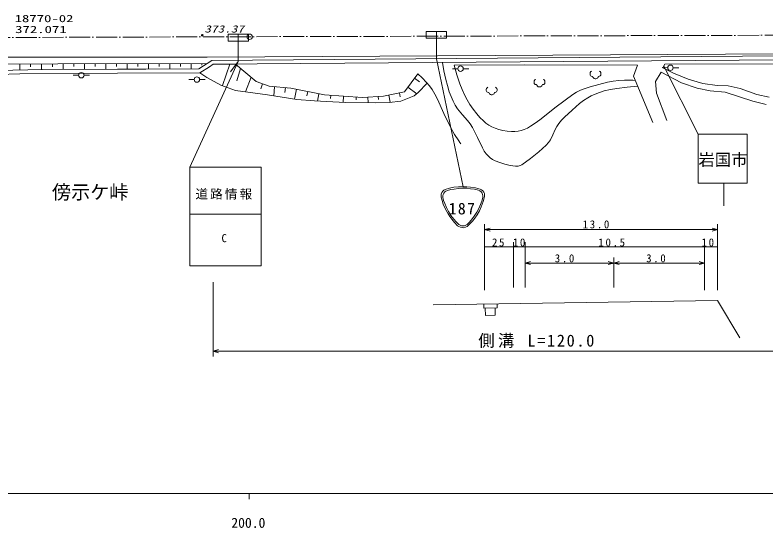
# Model space of a CAD drawing. Units: millimetres, scale not verified. Extents: x 7785 to 680000, y 20000 to 380000.
# Drawn here: x 225092 to 362664, y 198715 to 292628 of the extents above; entities that cross this region are included whole.
import ezdxf
from ezdxf.enums import TextEntityAlignment as Align

# ---------------------------------------------------------------- set-up
doc = ezdxf.new("R2010")
doc.units = ezdxf.units.MM
doc.header["$LTSCALE"] = 1000
doc.linetypes.add('USER3', pattern=[4.9, 3.855738, -0.481967, 0.080328, -0.481967])
doc.layers.add('S-SUV', color=7, linetype='Continuous', lineweight=13)
doc.styles.add('ＭＳ ゴシック', font='')
doc.styles.get('ＭＳ ゴシック').set_extended_font_data('MS Gothic')

# ---------------------------------------------------------------- blocks, each defined once
blk = doc.blocks.new('BUHIN2')
at = {"color": 7, "linetype": 'Continuous', "lineweight": 13}
blk.add_line((-4263, 2612), (-11, 7), dxfattribs=at)
blk.add_lwpolyline([(-5243, 1014), (-3284, 4211), (-2218, 3558), (-4177, 361)], close=True, dxfattribs=at)
blk = doc.blocks.new('BUHIN3')
at = {"color": 7, "linetype": 'Continuous', "lineweight": 13}
for centre, radius in [((0, 0), 150), ((0, 0), 131), ((0, 0), 112), ((0, 0), 93.8), ((0, 0), 75), ((0, 0), 56.2), ((1, 0), 37.5), ((0, 0), 18.8)]:
    blk.add_circle(centre, radius, dxfattribs=at)

msp = doc.modelspace()

# ---------------------------------------------------------------- linework, layer by layer
at = {"layer": 'S-SUV', "linetype": 'USER3'}
msp.add_line((68432, 288080), (384307, 288984), dxfattribs=at)
at = {"layer": 'S-SUV'}
for p, q in [((67959, 285043), (260269, 284918)), ((260269, 284918), (384929, 285614)), ((261145, 284314), (384940, 285301)), ((214936, 283586), (232953, 283664)), ((225946, 283634), (225951, 282570)), ((227948, 283642), (227951, 283132)), ((229950, 283651), (229955, 282674)), ((231952, 283660), (231954, 283170)), ((232953, 283664), (260299, 283736)), ((233930, 283667), (233932, 282684)), ((235883, 283672), (235884, 283180)), ((237836, 283677), (237839, 282691)), ((239790, 283682), (239791, 283188)), ((241743, 283687), (241745, 282698)), ((243696, 283693), (243697, 283197)), ((245649, 283698), (245652, 282705)), ((247603, 283703), (247604, 283206)), ((249556, 283708), (249558, 282713)), ((251509, 283713), (251510, 283217)), ((253462, 283718), (253465, 282729)), ((255415, 283724), (255417, 283231)), ((257100, 264778), (265992, 284111)), ((257369, 283729), (257371, 282746)), ((260299, 283736), (258771, 282751)), ((258771, 282751), (260299, 283736)), ((259322, 283734), (259323, 283421)), ((260299, 283736), (261145, 284314)), ((260693, 283158), (261363, 283615)), ((261363, 283615), (384946, 284601)), ((261363, 283615), (265461, 283648)), ((264437, 283640), (263085, 279704)), ((265992, 284111), (264590, 282250)), ((265461, 283648), (269297, 280463)), ((307167, 261200), (302287, 284631)), ((303675, 282393), (303386, 283951)), ((305561, 283423), (318438, 283502)), ((305561, 283423), (306057, 281704)), ((318438, 283502), (339103, 283423)), ((339103, 283423), (338388, 281436)), ((343791, 282953), (344122, 283614)), ((344122, 283614), (372171, 283747)), ((230104, 282678), (214601, 282274)), ((249060, 282711), (230104, 282678)), ((243892, 282702), (258771, 282751)), ((243894, 282002), (258978, 282052)), ((258771, 282751), (249060, 282711)), ((258978, 282052), (260693, 283158)), ((260219, 281169), (258978, 282052)), ((266420, 282852), (265756, 280579)), ((304002, 280842), (303675, 282393)), ((306212, 282789), (305212, 282767)), ((307211, 282786), (308211, 282761)), ((330466, 282086), (330431, 281931)), ((330586, 282266), (330466, 282086)), ((330741, 282346), (330586, 282266)), ((332271, 282266), (332116, 282346)), ((332391, 282086), (332271, 282266)), ((332431, 281931), (332391, 282086)), ((342402, 280439), (343461, 282159)), ((343461, 282159), (347165, 280241)), ((344670, 282986), (343671, 283027)), ((345710, 281961), (343791, 282953)), ((350233, 270835), (343954, 283278)), ((345670, 282965), (346670, 282965)), ((217427, 281648), (225963, 281870)), ((225963, 281870), (243894, 282002)), ((236741, 281617), (235741, 281634)), ((237741, 281609), (238741, 281609)), ((257913, 280820), (256913, 280820)), ((258913, 280820), (259913, 280820)), ((262806, 279808), (260219, 281169)), ((268338, 281259), (267303, 278570)), ((296471, 278565), (298861, 281880)), ((298264, 281051), (299207, 280370)), ((298861, 281880), (299701, 281104)), ((299701, 281104), (300495, 280288)), ((304291, 279705), (304002, 280842)), ((306057, 281704), (306608, 280010)), ((320329, 280760), (320209, 280580)), ((320484, 280840), (320329, 280760)), ((322014, 280760), (321859, 280840)), ((322134, 280580), (322014, 280760)), ((330431, 281931), (330431, 281776)), ((330431, 281776), (330466, 281616)), ((330466, 281616), (330546, 281501)), ((330546, 281501), (330661, 281421)), ((330661, 281421), (330821, 281386)), ((330821, 281386), (330896, 281386)), ((330896, 281386), (330961, 281266)), ((330961, 281266), (331041, 281126)), ((331041, 281126), (331196, 281006)), ((331196, 281006), (331351, 280971)), ((331351, 280971), (331501, 280971)), ((331501, 280971), (331626, 281006)), ((331626, 281006), (331781, 281086)), ((331781, 281086), (331856, 281166)), ((331856, 281166), (331896, 281266)), ((331896, 281266), (331961, 281386)), ((331961, 281386), (332041, 281386)), ((332041, 281386), (332196, 281421)), ((332196, 281421), (332311, 281501)), ((332311, 281501), (332391, 281616)), ((332391, 281616), (332431, 281776)), ((332431, 281776), (332431, 281931)), ((335721, 280641), (336754, 280697)), ((336754, 280697), (337791, 280693)), ((337791, 280693), (338252, 280680)), ((338252, 280680), (338712, 280665)), ((338388, 281436), (341964, 272931)), ((348422, 280902), (345710, 281961)), ((351068, 280108), (348422, 280902)), ((265483, 278809), (262806, 279808)), ((269297, 280463), (271621, 279591)), ((270459, 280027), (270124, 279134)), ((271621, 279591), (275631, 279242)), ((272624, 279504), (272480, 277855)), ((274628, 279329), (274551, 278433)), ((297068, 279394), (298700, 278217)), ((300600, 280168), (298970, 278430)), ((300495, 280288), (301013, 279658)), ((301013, 279658), (301492, 278981)), ((304639, 278584), (304291, 279705)), ((306608, 280010), (306997, 278996)), ((311579, 279326), (311459, 279146)), ((311734, 279406), (311579, 279326)), ((313264, 279326), (313109, 279406)), ((313384, 279146), (313264, 279326)), ((320209, 280580), (320174, 280425)), ((320174, 280425), (320174, 280270)), ((320174, 280270), (320209, 280110)), ((320209, 280110), (320289, 279995)), ((320289, 279995), (320404, 279915)), ((320404, 279915), (320564, 279880)), ((320564, 279880), (320639, 279880)), ((320639, 279880), (320704, 279760)), ((320704, 279760), (320784, 279620)), ((320784, 279620), (320939, 279500)), ((320939, 279500), (321094, 279465)), ((321094, 279465), (321244, 279465)), ((321244, 279465), (321369, 279500)), ((321369, 279500), (321524, 279580)), ((321524, 279580), (321599, 279660)), ((321599, 279660), (321639, 279760)), ((321639, 279760), (321704, 279880)), ((321704, 279880), (321784, 279880)), ((321784, 279880), (321939, 279915)), ((321939, 279915), (322054, 279995)), ((322054, 279995), (322134, 280110)), ((322174, 280425), (322134, 280580)), ((322134, 280110), (322174, 280270)), ((322174, 280270), (322174, 280425)), ((329542, 279201), (330435, 279500)), ((330435, 279500), (332040, 279936)), ((332040, 279936), (333655, 280312)), ((333655, 280312), (334686, 280507)), ((334686, 280507), (335721, 280641)), ((337241, 279424), (335326, 279180)), ((339157, 279606), (337241, 279424)), ((342601, 278322), (342402, 280439)), ((347165, 280241), (350076, 279248)), ((353714, 279711), (351068, 280108)), ((355765, 279645), (353714, 279711)), ((357948, 279182), (355765, 279645)), ((271337, 278038), (265483, 278809)), ((276737, 277176), (271337, 278038)), ((275631, 279242), (281791, 278022)), ((276658, 279039), (276302, 277245)), ((278711, 278632), (278553, 277834)), ((280764, 278225), (280496, 276873)), ((281791, 278022), (288764, 277499)), ((282953, 277935), (282908, 277337)), ((292600, 277790), (296471, 278565)), ((293567, 277984), (293832, 276661)), ((295503, 278371), (295651, 277633)), ((298970, 278430), (298209, 277832)), ((301492, 278981), (302013, 278125)), ((302013, 278125), (302483, 277237)), ((304969, 277706), (304639, 278584)), ((306997, 278996), (307445, 277998)), ((307445, 277998), (307909, 277115)), ((311459, 279146), (311424, 278991)), ((311424, 278991), (311424, 278836)), ((311424, 278836), (311459, 278676)), ((311459, 278676), (311539, 278561)), ((311539, 278561), (311654, 278481)), ((311654, 278481), (311814, 278446)), ((311814, 278446), (311889, 278446)), ((311889, 278446), (311954, 278326)), ((311954, 278326), (312034, 278186)), ((312034, 278186), (312189, 278066)), ((312189, 278066), (312344, 278031)), ((312344, 278031), (312494, 278031)), ((312494, 278031), (312619, 278066)), ((312619, 278066), (312774, 278146)), ((312774, 278146), (312849, 278226)), ((312849, 278226), (312889, 278326)), ((312889, 278326), (312954, 278446)), ((312954, 278446), (313034, 278446)), ((313034, 278446), (313189, 278481)), ((313189, 278481), (313304, 278561)), ((313304, 278561), (313384, 278676)), ((313424, 278991), (313384, 279146)), ((313384, 278676), (313424, 278836)), ((313424, 278836), (313424, 278991)), ((324231, 275794), (327257, 278068)), ((327257, 278068), (327957, 278486)), ((327957, 278486), (328684, 278851)), ((328684, 278851), (329542, 279201)), ((331361, 278161), (330667, 277841)), ((332195, 278470), (331361, 278161)), ((333043, 278720), (332195, 278470)), ((334185, 278981), (333043, 278720)), ((335326, 279180), (334185, 278981)), ((344519, 273295), (342601, 278322)), ((350076, 279248), (352457, 278719)), ((352457, 278719), (355170, 278521)), ((355170, 278521), (360264, 276867)), ((360991, 278058), (357948, 279182)), ((363240, 277595), (360991, 278058)), ((279959, 276903), (276737, 277176)), ((285586, 276586), (279959, 276903)), ((285277, 277760), (285191, 276608)), ((291173, 276582), (285586, 276586)), ((287602, 277586), (287564, 277085)), ((288764, 277499), (292600, 277790)), ((289723, 277572), (289798, 276583)), ((293618, 276637), (291173, 276582)), ((291641, 277717), (291683, 277156)), ((295764, 276881), (293618, 276637)), ((298209, 277832), (295764, 276881)), ((302483, 277237), (303668, 274592)), ((305349, 276865), (304969, 277706)), ((305734, 276154), (305349, 276865)), ((307909, 277115), (308432, 276252)), ((329250, 276969), (328520, 276410)), ((330002, 277469), (329250, 276969)), ((330667, 277841), (330002, 277469)), ((360264, 276867), (362711, 276271)), ((306164, 275483), (305734, 276154)), ((307046, 274372), (306164, 275483)), ((308432, 276252), (309035, 275377)), ((309035, 275377), (309695, 274527)), ((321237, 273469), (324231, 275794)), ((327131, 275206), (325764, 273941)), ((328520, 276410), (327131, 275206)), ((303668, 274592), (304901, 271989)), ((307978, 273295), (307046, 274372)), ((309695, 274527), (310272, 273857)), ((310272, 273857), (310892, 273230)), ((325764, 273941), (325219, 273365)), ((308466, 272677), (307978, 273295)), ((308896, 272034), (308466, 272677)), ((310892, 273230), (311363, 272829)), ((311363, 272829), (311877, 272471)), ((311877, 272471), (312444, 272160)), ((319549, 272255), (320407, 272835)), ((320407, 272835), (321237, 273469)), ((324717, 272747), (324368, 272229)), ((325219, 273365), (324717, 272747)), ((304901, 271989), (305622, 270772)), ((309815, 270200), (308896, 272034)), ((312444, 272160), (313041, 271902)), ((313041, 271902), (313740, 271670)), ((313740, 271670), (314472, 271492)), ((314472, 271492), (315259, 271361)), ((315259, 271361), (316049, 271291)), ((316049, 271291), (316671, 271290)), ((316671, 271290), (317280, 271350)), ((317280, 271350), (317818, 271467)), ((317818, 271467), (318342, 271643)), ((318342, 271643), (318956, 271920)), ((318956, 271920), (319549, 272255)), ((324071, 271679), (323644, 270709)), ((324368, 272229), (324071, 271679)), ((305622, 270772), (306396, 269582)), ((310702, 268294), (309815, 270200)), ((323162, 269768), (322802, 269260)), ((323644, 270709), (323162, 269768)), ((350233, 261835), (350233, 270835)), ((350233, 270835), (359233, 270835)), ((359233, 270835), (359233, 261835)), ((306396, 269582), (306574, 269316)), ((306574, 269316), (306758, 269041)), ((311037, 267723), (310702, 268294)), ((322386, 268781), (321753, 268170)), ((322802, 269260), (322386, 268781)), ((311412, 267204), (311037, 267723)), ((311750, 266827), (311412, 267204)), ((321058, 267584), (319510, 266352)), ((321753, 268170), (321058, 267584)), ((312129, 266497), (311750, 266827)), ((312578, 266204), (312129, 266497)), ((313069, 265957), (312578, 266204)), ((313925, 265630), (313069, 265957)), ((314821, 265353), (313925, 265630)), ((319510, 266352), (317953, 265190)), ((257100, 246731), (257100, 264778)), ((257100, 264778), (270185, 264778)), ((270185, 264778), (270185, 246731)), ((315570, 265146), (314821, 265353)), ((316315, 265001), (315570, 265146)), ((316795, 264963), (316315, 265001)), ((317250, 264986), (316795, 264963)), ((317614, 265060), (317250, 264986)), ((317953, 265190), (317614, 265060)), ((359233, 261835), (350233, 261835)), ((354948, 261835), (354948, 257707)), ((303185, 259859), (303295, 260126)), ((303295, 260126), (303461, 260368)), ((303461, 260368), (303650, 260545)), ((303524, 259793), (303638, 260025)), ((303638, 260025), (303810, 260234)), ((303650, 260545), (303872, 260671)), ((303810, 260234), (304035, 260397)), ((303872, 260671), (304671, 260909)), ((304035, 260397), (304300, 260512)), ((304300, 260512), (304916, 260673)), ((304671, 260909), (305480, 261089)), ((304916, 260673), (305542, 260775)), ((305480, 261089), (306318, 261149)), ((305542, 260775), (306327, 260881)), ((306318, 261149), (307167, 261200)), ((306327, 260881), (307122, 260927)), ((307122, 260927), (307152, 260927)), ((307152, 260927), (307192, 260928)), ((307167, 261200), (307859, 261185)), ((307192, 260928), (307877, 260910)), ((307859, 261185), (308553, 261110)), ((307877, 260910), (308561, 260831)), ((308553, 261110), (309439, 260964)), ((308561, 260831), (309274, 260728)), ((309274, 260728), (309971, 260565)), ((309439, 260964), (310306, 260760)), ((309971, 260565), (310251, 260425)), ((310251, 260425), (310509, 260229)), ((310306, 260760), (310560, 260627)), ((310509, 260229), (310659, 260014)), ((310560, 260627), (310780, 260443)), ((310659, 260014), (310762, 259758)), ((310780, 260443), (310951, 260201)), ((310951, 260201), (311074, 259922)), ((303138, 259568), (303185, 259859)), ((303151, 259284), (303138, 259568)), ((303314, 258642), (303151, 259284)), ((303535, 258021), (303314, 258642)), ((303455, 259241), (303459, 259514)), ((303600, 258687), (303455, 259241)), ((303459, 259514), (303524, 259793)), ((303804, 258146), (303600, 258687)), ((310772, 259225), (310594, 258562)), ((310762, 259758), (310798, 259497)), ((310798, 259497), (310772, 259225)), ((311112, 259413), (310840, 258471)), ((311074, 259922), (311123, 259671)), ((311123, 259671), (311112, 259413)), ((303955, 257112), (303535, 258021)), ((304115, 257394), (303804, 258146)), ((304482, 256665), (304115, 257394)), ((310357, 257914), (310059, 257205)), ((310505, 257535), (310154, 256776)), ((310594, 258562), (310357, 257914)), ((310840, 258471), (310505, 257535)), ((257100, 256152), (270185, 256152)), ((304427, 256235), (303955, 257112)), ((304751, 255711), (304427, 256235)), ((304943, 255945), (304482, 256665)), ((305454, 255259), (304943, 255945)), ((309707, 256526), (309217, 255779)), ((309751, 256045), (309340, 255443)), ((310059, 257205), (309707, 256526)), ((310154, 256776), (309751, 256045)), ((305125, 255223), (304751, 255711)), ((305629, 254620), (305125, 255223)), ((305912, 254740), (305454, 255259)), ((306174, 254060), (305629, 254620)), ((306417, 254258), (305912, 254740)), ((308317, 254644), (307914, 254265)), ((308670, 255059), (308317, 254644)), ((308875, 254870), (308423, 254371)), ((309217, 255779), (308670, 255059)), ((309340, 255443), (308875, 254870)), ((306418, 253889), (306174, 254060)), ((306645, 254124), (306417, 254258)), ((306679, 253777), (306418, 253889)), ((306898, 254046), (306645, 254124)), ((306988, 253699), (306679, 253777)), ((307182, 254015), (306898, 254046)), ((307305, 253681), (306988, 253699)), ((307464, 254045), (307182, 254015)), ((307632, 253770), (307305, 253681)), ((307706, 254128), (307464, 254045)), ((307925, 253913), (307632, 253770)), ((307914, 254265), (307706, 254128)), ((308423, 254371), (307925, 253913)), ((311110, 242276), (311110, 254331)), ((311110, 253331), (312110, 253616)), ((312110, 253043), (311110, 253331)), ((311110, 253331), (353777, 253331)), ((352777, 253618), (353777, 253331)), ((353777, 253331), (352777, 253046)), ((353777, 254331), (353777, 242276)), ((316434, 251030), (316434, 242770)), ((318522, 251030), (318522, 242770)), ((351406, 248224), (351406, 251030)), ((311110, 250160), (353777, 250160)), ((334768, 248224), (334768, 242770)), ((351406, 248224), (351406, 242276)), ((257100, 246731), (270185, 246731)), ((318522, 247224), (319522, 247509)), ((319522, 246937), (318522, 247224)), ((318522, 247224), (334768, 247224)), ((333768, 247512), (334768, 247224)), ((334768, 247224), (333768, 246939)), ((334768, 247224), (335768, 247509)), ((335768, 246937), (334768, 247224)), ((334768, 247224), (351406, 247224)), ((350406, 247512), (351406, 247224)), ((351406, 247224), (350406, 246939)), ((261363, 243748), (261363, 230082)), ((301671, 239566), (353777, 240367)), ((310993, 238969), (310982, 239709)), ((313404, 239746), (313415, 239006)), ((353777, 240367), (357875, 233509)), ((313415, 239006), (310993, 238969)), ((311267, 237641), (311246, 238973)), ((313032, 239000), (313052, 237668)), ((313052, 237668), (311267, 237641)), ((261363, 231082), (262363, 231367)), ((262363, 230794), (261363, 231082)), ((261363, 231082), (384989, 231082)), ((40000, 205000), (579000, 205000)), ((268000, 205000), (268000, 204000))]:
    msp.add_line(p, q, dxfattribs=at)
for centre, radius in [((268060, 288651), 498), ((268060, 288651), 15), ((345170, 282965), 498), ((237241, 281609), 498), ((306711, 282799), 498), ((258413, 280820), 498)]:
    msp.add_circle(centre, radius, dxfattribs=at)

# ---------------------------------------------------------------- block references
at = {"layer": 'S-SUV', "rotation": 301.5}
for name, p in [('BUHIN2', (265992, 284111)), ('BUHIN2', (302287, 284631)), ('BUHIN3', (259383, 288925))]:
    msp.add_blockref(name, p, dxfattribs=at)

# ---------------------------------------------------------------- texts
at = {"layer": 'S-SUV', "style": 'ＭＳ ゴシック', "width": 1.5}
for s, p in [('18770-02', (225020, 290926)), ('372.071', (225120, 288926))]:
    msp.add_text(s, height=1320, dxfattribs=at).set_placement(p, align=Align.BOTTOM_LEFT)
at = {"layer": 'S-SUV', "style": 'ＭＳ ゴシック', "oblique": 15, "width": 1.35}
msp.add_text('373.37', height=1320, dxfattribs=at).set_placement((259783, 289025), align=Align.BOTTOM_LEFT)
at = {"layer": 'S-SUV', "style": 'ＭＳ ゴシック'}
for s, height, p in [('岩国市', 2199, (350282, 264380)), ('傍示ケ峠', 2566, (231864, 258161)), ('C', 1466, (262916, 250599)), ('200.0', 1833, (264719, 198195))]:
    msp.add_text(s, height=height, dxfattribs=at).set_placement(p, align=Align.BOTTOM_LEFT)
at = {"layer": 'S-SUV', "attachment_point": 7, "style": 'ＭＳ ゴシック'}
for s, insert, char_height in [('\\T1.17;道路情報', (258163, 258834), 1686), ('\\T1.17;187', (304522, 256090), 2126), ('\\T1.3;13.0', (329082, 253550), 1466), ('\\T1.3;25', (312466, 250242), 1466), ('\\T1.3;10', (316286, 250242), 1466), ('\\T1.3;10.5', (331964, 250242), 1466), ('\\T1.3;10', (350859, 250242), 1466), ('\\T1.3;3.0', (323968, 247337), 1466), ('\\T1.3;3.0', (340710, 247337), 1466), ('\\T1.2;側溝\\~L=120.0', (309966, 231682), 2199)]:
    msp.add_mtext(s, dxfattribs=dict(at, insert=insert, char_height=char_height))

doc.saveas('drawing.dxf')
